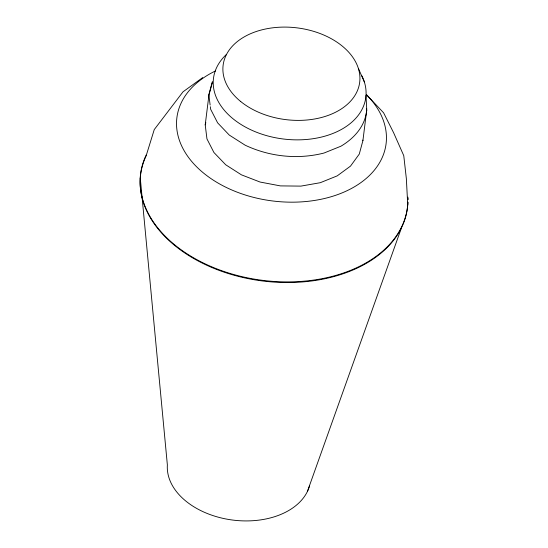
<?xml version="1.0" encoding="UTF-8"?>
<svg xmlns="http://www.w3.org/2000/svg" width="548" height="548" viewBox="0 0 548 548"><rect width="100%" height="100%" fill="white"/><g stroke="black" fill="none" stroke-linecap="round" stroke-linejoin="round"><path stroke-width="0.82" d="M366.338 108.723L366.612 110.929L362.92 140.589L359.276 154.077L350.508 166.113L337.212 175.874L320.292 182.696L300.907 186.114L280.371 185.895L260.095 182.046L241.442 174.846L225.701 164.77L213.932 152.508L206.952 138.904L205.219 124.876L208.911 95.222L212.288 82.727M208.733 95.078L212.384 81.549M205.219 124.876L205.836 122.594M366.612 110.929C364.92 126.54 353.898 138.521 340.904 146.22L323.984 153.043C297.749 159.721 269.582 156.735 245.141 145.186L229.263 135.061L217.631 122.855L210.644 109.251L210.329 106.716M307.407 491.481L401.547 227.605M202.726 77.576L183.018 91.811L154.255 129.581L146.727 153.913A134.472 90.331 7.1 0 0 251.21 278.576A134.472 90.331 7.1 0 0 407.876 202.212M366.489 94.708L383.593 112.792L393.649 132.815L403.766 155.68L406.356 178.662L407.726 204.719M358.358 68.384L364.324 81.858M362.851 140.069L362.92 140.589M208.911 95.222L210.124 105.031M140.274 178.079L167.366 464.93A72.055 48.402 7.1 0 0 230.687 519.785A72.055 48.402 7.1 0 0 309.552 485.87M366.002 95.434L366.811 110.819M407.849 202.212A134.438 90.304 7.1 0 1 252.169 279.391A134.438 90.304 7.1 0 1 146.453 155.2M407.822 197.972A134.438 90.304 7.1 0 1 407.87 199.671M407.863 197.122A134.472 90.331 7.1 0 1 407.924 199.678M366.626 94.914A105.408 70.802 7.1 0 1 344.363 191.923A105.408 70.802 7.1 0 1 198.554 168.674A105.408 70.802 7.1 0 1 215.7 70.85M361.927 75.898A76.754 51.553 7.1 0 1 279.501 138.459A76.754 51.553 7.1 0 1 226.475 54.403M240.736 101.551A68.815 46.224 7.1 0 0 356.693 92.276A68.815 46.224 7.1 0 0 276.788 27.4A68.815 46.224 7.1 0 0 240.736 101.551"/></g></svg>
